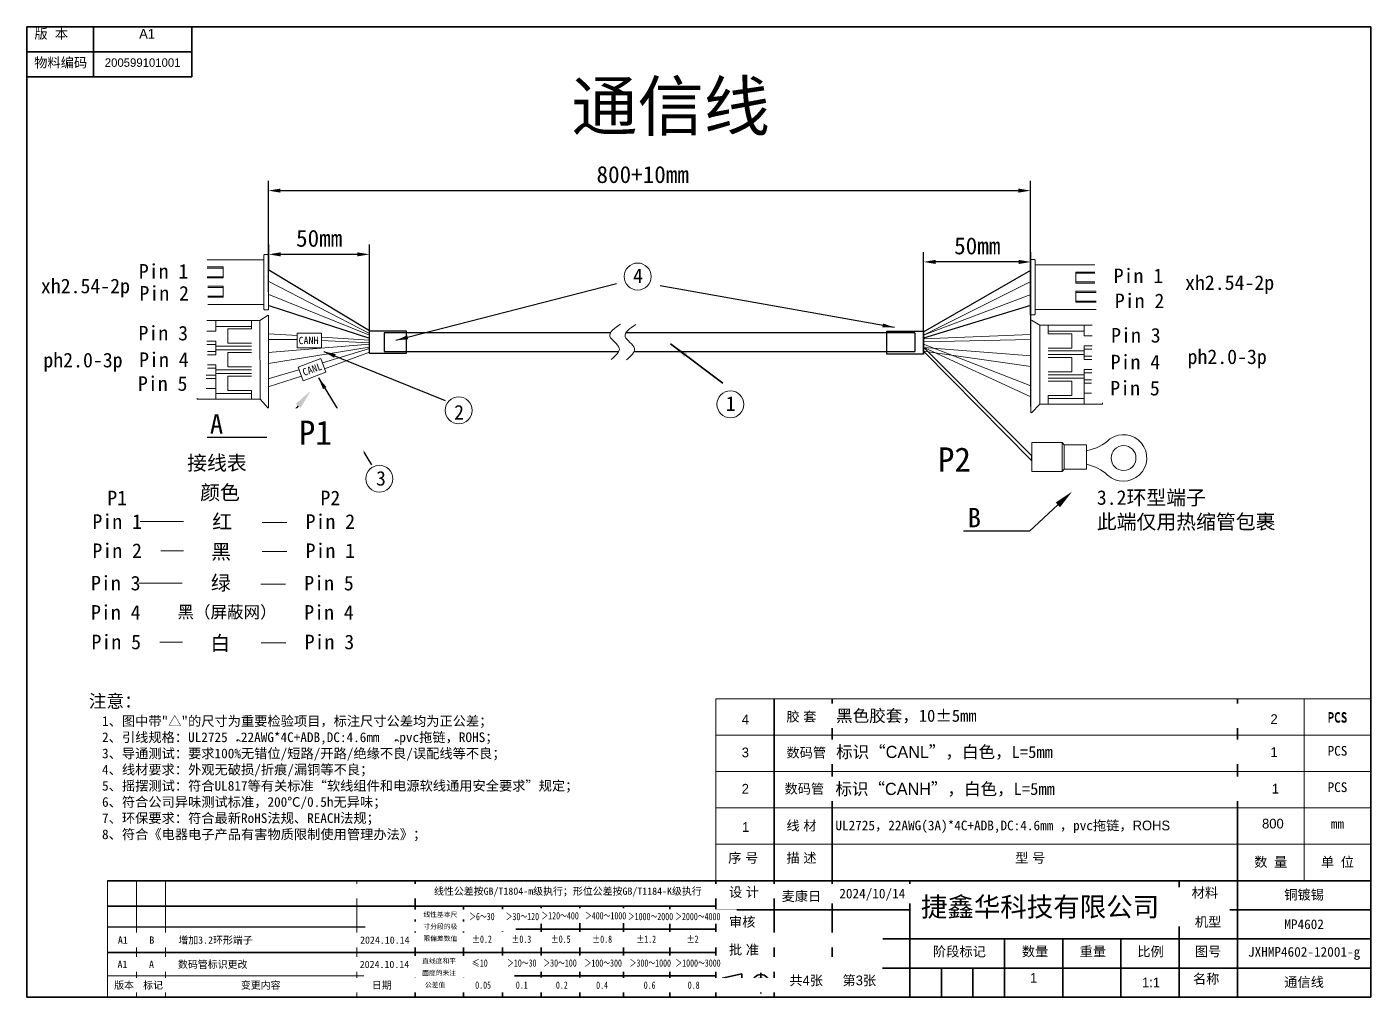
# Model space of a CAD drawing. Header units: millimetres. Extents: x 68 to 5666, y -2728 to 369.
# Drawn here: x 69.4 to 346.5, y 142.8 to 342.8 of the extents above; entities that cross this region are included whole.
import ezdxf
from ezdxf import colors
from ezdxf.entities.mleader import LeaderData, LeaderLine
from ezdxf.math import Vec2, Vec3

# ---------------------------------------------------------------- set-up
doc = ezdxf.new("R2010")
doc.units = ezdxf.units.MM
doc.header["$PDSIZE"] = -1
doc.layers.get('0').update_dxf_attribs({"lineweight": 18})
for name, color, linetype, lineweight in [('地线', 2, 'Continuous', 18), ('尺寸线层', 3, 'Continuous', 18), ('更新', 10, 'Continuous', 18), ('粗实线层', 7, 'Continuous', 35)]:
    doc.layers.add(name, color=color, linetype=linetype, lineweight=lineweight)
doc.styles.add('SLDTEXTSTYLE0', font='')
doc.styles.add('SLDTEXTSTYLE1', font='')
doc.styles.get("Standard").update_dxf_attribs({"font": 'simfang.ttf'})
doc.styles.add('标准', font='', dxfattribs={"width": 0.667})
doc.styles.get('SLDTEXTSTYLE0').set_extended_font_data('汉仪长仿宋体')
doc.styles.get('SLDTEXTSTYLE1').set_extended_font_data('汉仪长仿宋体')
doc.styles.get('标准').set_extended_font_data('宋体')
doc.dimstyles.new('ISO-25', dxfattribs={"dimtxt": 2.5, "dimasz": 2.5, "dimexe": 1.25, "dimexo": 0.625, "dimtad": 1, "dimtxsty": 'Standard', "dimcen": 2.5, "dimdle": 5, "dimadec": 0, "dimazin": 0, "dimtfac": 1, "dimtmove": 0, "dimatfit": 3, "dimfxl": 1, "dimarcsym": 0})

# ---------------------------------------------------------------- blocks, each defined once
blk = doc.blocks.new('*D1146')
at = {"layer": 'Defpoints', "color": 0}
for p in [(276.29, 309.04), (119.18, 288.17), (276.29, 283.42)]:
    blk.add_point(p, dxfattribs=at)
at = {"layer": '尺寸线层', "color": 0, "lineweight": -2}
for p, q in [((119.18, 288.17), (119.18, 311.04)), ((276.29, 283.42), (276.29, 311.04)), ((121.68, 309.04), (273.79, 309.04))]:
    blk.add_line(p, q, dxfattribs=at)
at = {"layer": '尺寸线层', "color": 0}
for points in [[(121.68, 309.46), (121.68, 308.62), (119.18, 309.04)], [(273.79, 308.62), (273.79, 309.46), (276.29, 309.04)]]:
    blk.add_solid(points, dxfattribs=at)
at = {"layer": '尺寸线层', "color": 0, "insert": (196.34, 312.33), "char_height": 3.5, "attachment_point": 5}
blk.add_mtext('\\A1;800+10mm', dxfattribs=at)
blk = doc.blocks.new('*X1145')
at = {"layer": '粗实线层'}
blk.add_hatch(color=256, dxfattribs=at).paths.add_polyline_path([(-10.8, 8.13), (-7.9, 5.32), (-7.3, 6.12)], flags=0)
blk.add_line((0, 0), (-10.8, 8.13), dxfattribs=at)
blk = doc.blocks.new('1')
blk.add_line((659.9, -741.34), (659.9, -752.77))
at = {"color": 0, "lineweight": 0}
for points in [[(644.99, -742.46), (658.94, -742.46)], [(644.99, -743.94), (644.99, -742.46)], [(658.94, -741.58), (658.96, -741.49), (659.02, -741.41), (659.09, -741.36), (659.18, -741.34), (659.9, -741.34)], [(658.94, -752.53), (658.94, -741.58)], [(644.99, -751.65), (644.99, -743.94)], [(644.99, -743.94), (650.61, -743.94), (650.61, -746.21)], [(650.61, -744.19), (644.99, -744.19)], [(645.7, -745.97), (645.7, -744.19)], [(646.26, -745.97), (646.26, -744.19)], [(650.61, -745.97), (644.99, -745.97)], [(650.61, -746.21), (644.99, -746.21)], [(650.61, -750.17), (650.61, -747.9), (644.99, -747.9)], [(650.61, -748.15), (644.99, -748.15)], [(650.61, -749.93), (644.99, -749.93)], [(650.61, -750.17), (644.99, -750.17)], [(645.7, -749.93), (645.7, -748.15)], [(646.26, -749.93), (646.26, -748.15)], [(644.99, -751.65), (658.94, -751.65)], [(659.9, -752.77), (659.18, -752.77), (659.09, -752.75), (659.02, -752.7), (658.96, -752.62), (658.94, -752.53)]]:
    blk.add_lwpolyline(points, dxfattribs=at)
blk = doc.blocks.new('1111')
for p, q in [((817.07, -753.85), (817.07, -772.99)), ((817.17, -753.85), (818.92, -754.89)), ((818.92, -754.89), (818.88, -771.14)), ((831.86, -754.89), (831.86, -771.14)), ((830.47, -766.87), (830.47, -768.92)), ((820.64, -769.36), (820.64, -771.14)), ((818.88, -771.14), (817.17, -772.99)), ((831.86, -771.14), (818.88, -771.14))]:
    blk.add_line(p, q)
at = {"lineweight": 5}
for points in [[(831.86, -754.89), (818.92, -754.89)], [(825.52, -756.66), (820.64, -756.66), (820.64, -754.89)], [(820.64, -756.15), (828.02, -756.15)], [(820.64, -759.6), (825.52, -759.6), (825.52, -756.66)], [(828.02, -759.16), (830.47, -759.16), (830.47, -757.1), (828.02, -757.1)], [(820.64, -760.2), (828.02, -760.2)], [(820.64, -760.94), (828.02, -760.94)], [(825.52, -761.55), (820.64, -761.55)], [(825.52, -764.48), (825.52, -761.55)], [(828.02, -759.84), (831.86, -759.84)], [(828.02, -761.3), (831.86, -761.3)], [(820.64, -764.48), (825.52, -764.48)], [(828.02, -764.04), (830.47, -764.04), (830.47, -761.99), (828.02, -761.99)], [(820.64, -765.09), (828.02, -765.09)], [(820.64, -765.82), (828.02, -765.82)], [(825.52, -766.43), (820.64, -766.43)], [(825.52, -769.36), (825.52, -766.43)], [(828.02, -764.72), (831.86, -764.72)], [(828.02, -766.18), (831.86, -766.18)], [(830.47, -766.87), (828.02, -766.87)], [(820.64, -769.36), (825.52, -769.36)], [(820.64, -769.97), (828.02, -769.97)], [(828.02, -768.92), (830.47, -768.92)]]:
    blk.add_lwpolyline(points, dxfattribs=at)
blk = doc.blocks.new('*D1152')
at = {"layer": 'Defpoints', "color": 0}
for p in [(254.23, 294.34), (254.23, 275.34), (276.35, 264.56)]:
    blk.add_point(p, dxfattribs=at)
at = {"layer": '尺寸线层', "color": 0, "lineweight": -2}
for p, q in [((254.23, 275.34), (254.23, 296.34)), ((273.85, 294.34), (256.73, 294.34)), ((276.35, 264.56), (276.35, 296.34))]:
    blk.add_line(p, q, dxfattribs=at)
at = {"layer": '尺寸线层', "color": 0}
for points in [[(256.73, 294.76), (256.73, 293.92), (254.23, 294.34)], [(273.85, 293.92), (273.85, 294.76), (276.35, 294.34)]]:
    blk.add_solid(points, dxfattribs=at)
at = {"layer": '尺寸线层', "color": 0, "insert": (265.29, 297.63), "char_height": 3.5, "attachment_point": 5}
blk.add_mtext('\\A1;50mm', dxfattribs=at)
blk = doc.blocks.new('*D1153')
at = {"layer": 'Defpoints', "color": 0}
for p in [(119.25, 295.9), (119.25, 292.62), (140.04, 280.16)]:
    blk.add_point(p, dxfattribs=at)
at = {"layer": '尺寸线层', "color": 0, "lineweight": -2}
for p, q in [((119.25, 292.62), (119.25, 297.9)), ((140.04, 280.16), (140.04, 297.9)), ((137.54, 295.9), (121.75, 295.9))]:
    blk.add_line(p, q, dxfattribs=at)
at = {"layer": '尺寸线层', "color": 0}
for points in [[(121.75, 296.32), (121.75, 295.48), (119.25, 295.9)], [(137.54, 295.48), (137.54, 296.32), (140.04, 295.9)]]:
    blk.add_solid(points, dxfattribs=at)
at = {"layer": '尺寸线层', "color": 0, "insert": (129.65, 299.19), "char_height": 3.5, "attachment_point": 5}
blk.add_mtext('\\A1;50mm', dxfattribs=at)

msp = doc.modelspace()

# ---------------------------------------------------------------- linework, layer by layer
at = {"color": 7, "linetype": 'Continuous', "lineweight": 25}
for p, q in [((83.16, 342.7917), (69.41, 342.7917)), ((69.41, 342.7917), (69.41, 337.6178)), ((83.16, 342.7917), (83.16, 337.6178)), ((83.16, 337.6178), (69.41, 337.6178)), ((149.41, 157.1917), (86.0107, 157.1917))]:
    msp.add_line(p, q, dxfattribs=at)
at = {"color": 7, "linetype": 'Continuous', "lineweight": 35}
for p, q in [((69.41, 342.7917), (346.41, 342.7917)), ((69.41, 342.7917), (69.41, 142.7917)), ((83.16, 342.7917), (83.16, 332.4726)), ((103.4031, 342.7917), (103.4031, 332.4726)), ((346.41, 342.7917), (346.41, 142.7917)), ((69.41, 337.6178), (103.4031, 337.6178)), ((69.41, 332.4726), (103.4031, 332.4726)), ((223.41, 204.2773), (223.41, 142.7917)), ((235.41, 204.2773), (235.41, 148.7917)), ((318.91, 204.2773), (318.91, 142.7917)), ((211.41, 166.7917), (86.0107, 166.7917)), ((149.41, 142.7917), (149.41, 166.7917)), ((149.41, 166.7917), (149.41, 142.7917)), ((211.41, 166.7917), (211.41, 142.7917)), ((211.41, 166.7917), (308.1984, 166.7917)), ((211.41, 166.7917), (211.41, 142.7917)), ((224.6984, 166.7917), (212.6984, 166.7917)), ((251.41, 166.7917), (251.41, 142.7917)), ((306.91, 166.7917), (306.91, 142.7917)), ((308.1984, 166.7917), (346.472, 166.7917)), ((211.41, 161.5705), (86.0107, 161.5705)), ((159.41, 142.7917), (159.41, 161.5705)), ((167.41, 161.5705), (167.41, 142.7917)), ((175.41, 142.7917), (175.41, 161.5705)), ((183.41, 142.7917), (183.41, 161.5705)), ((192.41, 142.7917), (192.41, 161.5705)), ((201.91, 161.5705), (201.91, 142.7917)), ((251.41, 160.7917), (211.41, 160.7917)), ((306.91, 160.7917), (346.41, 160.7917)), ((159.41, 156.7705), (211.41, 156.7705)), ((211.41, 154.7917), (346.41, 154.7917)), ((270.91, 142.7917), (270.91, 154.7917)), ((282.91, 154.7917), (282.91, 142.7917)), ((294.91, 154.7917), (294.91, 142.7917)), ((149.41, 151.9705), (86.0107, 151.9705)), ((211.41, 147.1705), (159.41, 147.1705)), ((251.41, 148.7917), (211.41, 148.7917)), ((212.6901, 146.6817), (216.7961, 147.5665)), ((216.7961, 147.5665), (216.7961, 144.0699)), ((220.6901, 147.7885), (220.6901, 143.5163)), ((346.41, 148.7917), (251.41, 148.7917)), ((257.91, 142.7917), (257.91, 148.7917)), ((264.41, 148.7917), (264.41, 142.7917)), ((217.3564, 145.6879), (211.3517, 145.6879)), ((212.6901, 146.6817), (212.6901, 144.6516)), ((216.7961, 144.0699), (212.6901, 144.6516)), ((223.7724, 145.6879), (218.9401, 145.6879))]:
    msp.add_line(p, q, dxfattribs=at)
for p, q in [((276.2919, 294.8481), (276.2919, 283.4188)), ((119.1533, 283.3407), (117.4433, 282.297)), ((119.1852, 283.3407), (119.1852, 264.2013)), ((104.5006, 282.297), (104.5006, 266.0469)), ((117.4433, 282.297), (117.4813, 266.0469)), ((254.2185, 278.4668), (276.3512, 279.4116)), ((254.2643, 277.8908), (276.3576, 278.3693)), ((105.8956, 270.323), (105.8956, 268.2692)), ((108.3369, 270.323), (108.3369, 266.0005)), ((287.3029, 269.3203), (287.3029, 264.9978)), ((104.5006, 266.0469), (117.4813, 266.0469)), ((115.7254, 267.83), (115.7254, 266.0469)), ((117.4813, 266.0469), (119.1651, 264.2013)), ((211.41, 204.2773), (346.4071, 204.2773)), ((332.66, 166.7917), (332.66, 204.2773)), ((211.41, 196.7773), (346.4071, 196.7773)), ((211.41, 196.7773), (346.4071, 196.7773)), ((211.41, 189.2917), (346.4071, 189.2917)), ((211.41, 189.2773), (346.4071, 189.2773)), ((211.41, 181.7917), (346.4071, 181.7917)), ((211.41, 174.2917), (346.4071, 174.2917)), ((318.91, 166.7917), (332.66, 166.7917))]:
    msp.add_line(p, q)
at = {"color": 1}
for p, q in [((140.0479, 279.6035), (119.2545, 290.289)), ((254.2185, 279.2555), (276.3378, 287.601))]:
    msp.add_line(p, q, dxfattribs=at)
at = {"color": 250}
for p, q in [((254.2368, 279.2646), (276.333, 290.289)), ((140.0521, 279.2695), (119.2497, 287.601))]:
    msp.add_line(p, q, dxfattribs=at)
at = {"color": 3}
for p, q in [((125.211, 279.1798), (119.1839, 279.5164)), ((125.046, 278.3548), (119.1839, 278.3693)), ((140.1092, 277.6492), (130.0711, 278.1633)), ((140.0521, 278.1906), (130.2132, 278.8596)), ((254.246, 277.4222), (276.3537, 268.8005)), ((254.2599, 276.6891), (276.3673, 266.5074))]:
    msp.add_line(p, q, dxfattribs=at)
at = {"color": 0}
for p, q in [((140.0545, 276.4963), (130.3274, 273.5137)), ((140.0545, 275.7149), (130.7775, 272.3371)), ((125.4873, 272.0936), (119.1571, 270.2456)), ((126.0135, 270.8156), (119.1746, 268.598))]:
    msp.add_line(p, q, dxfattribs=at)
at = {"lineweight": 5}
for p, q in [((92.1257, 222.0936), (101.07, 222.0936)), ((117.6113, 221.9394), (127.2496, 221.9394)), ((86.0107, 166.7917), (86.0107, 142.7917)), ((92.0107, 166.7917), (92.0107, 142.7917)), ((98.0107, 166.7917), (98.0107, 142.7917)), ((137.4242, 166.7917), (137.4242, 142.7917)), ((149.41, 147.1705), (86.0107, 147.1705)), ((86.0107, 142.7917), (149.41, 142.7917))]:
    msp.add_line(p, q, dxfattribs=at)
at = {"color": 0, "linetype": 'Continuous', "lineweight": 5}
msp.add_line((346.4071, 222.9511), (346.4071, 166.8923), dxfattribs=at)
at = {"color": 0, "linetype": 'Continuous', "lineweight": 35}
for p, q in [((149.41, 151.9705), (211.41, 151.9705)), ((69.41, 142.7917), (346.41, 142.7917))]:
    msp.add_line(p, q, dxfattribs=at)
at = {"color": 0, "lineweight": 0}
for points in [[(277.2505, 294.6058), (277.2295, 294.7006), (277.1768, 294.7744), (277.103, 294.827), (277.0082, 294.8481), (276.2919, 294.8481)], [(277.2505, 283.6611), (277.2505, 294.6058)], [(291.2079, 293.7315), (277.2505, 293.7315)], [(291.2079, 292.2462), (291.2079, 293.7315)], [(291.2079, 292.2462), (285.5821, 292.2462), (285.5821, 289.9815)], [(285.5821, 292.004), (291.2079, 292.004)], [(289.9333, 290.2237), (289.9333, 292.004)], [(290.4916, 290.2237), (290.4916, 292.004)], [(291.2079, 284.5354), (291.2079, 292.2462)], [(285.5821, 290.2237), (291.2079, 290.2237)], [(285.5821, 289.9815), (291.2079, 289.9815)], [(285.5821, 286.0207), (285.5821, 288.2855), (291.2079, 288.2855)], [(285.5821, 288.0432), (291.2079, 288.0432)], [(285.5821, 286.263), (291.2079, 286.263)], [(285.5821, 286.0207), (291.2079, 286.0207)], [(289.9333, 286.263), (289.9333, 288.0432)], [(290.4916, 286.263), (290.4916, 288.0432)], [(276.2919, 283.4188), (277.0082, 283.4188), (277.103, 283.4399), (277.1768, 283.4926), (277.2295, 283.5663), (277.2505, 283.6611)], [(291.2079, 284.5354), (277.2505, 284.5354)]]:
    msp.add_lwpolyline(points, dxfattribs=at)
at = {"color": 1, "lineweight": 25, "flags": 128}
for points in [[(140.0439, 280.164), (119.2545, 292.6244)], [(276.2956, 285.3537), (254.2277, 278.6505)]]:
    msp.add_lwpolyline(points, dxfattribs=at)
at = {"color": 250, "lineweight": 25, "flags": 128}
for points in [[(254.2277, 279.9521), (276.333, 292.6244)], [(119.2919, 285.3537), (140.0521, 278.6406)]]:
    msp.add_lwpolyline(points, dxfattribs=at)
at = {"lineweight": 5}
for points in [[(104.5006, 282.297), (117.4433, 282.297)], [(108.3369, 278.0344), (105.8956, 278.0344), (105.8956, 280.0882), (108.3369, 280.0882)], [(108.3369, 280.0882), (108.3369, 282.297)], [(115.7254, 281.044), (108.3369, 281.044)], [(110.8428, 280.5274), (115.7254, 280.5274), (115.7254, 282.297)], [(115.7254, 277.5952), (110.8428, 277.5952), (110.8428, 280.5274)], [(287.3029, 279.0855), (287.3029, 281.2943)], [(108.3369, 277.3498), (104.5006, 277.3498)], [(108.3369, 275.2056), (108.3369, 278.0344)], [(108.3369, 275.8902), (104.5006, 275.8902)], [(108.3369, 273.1518), (105.8956, 273.1518), (105.8956, 275.2056), (108.3369, 275.2056)], [(115.7254, 276.9881), (108.3369, 276.9881)], [(115.7254, 276.2519), (108.3369, 276.2519)], [(110.8428, 275.6448), (115.7254, 275.6448)], [(110.8428, 272.7126), (110.8428, 275.6448)], [(287.3029, 274.2029), (287.3029, 277.0317)], [(108.3369, 272.4672), (104.5006, 272.4672)], [(108.3369, 270.323), (108.3369, 273.1518)], [(115.7254, 272.1055), (108.3369, 272.1055)], [(115.7254, 272.7126), (110.8428, 272.7126)], [(287.3029, 269.3203), (287.3029, 272.1491)], [(108.3369, 271.0076), (104.5006, 271.0076)], [(105.8956, 270.323), (108.3369, 270.323)], [(115.7254, 271.3693), (108.3369, 271.3693)], [(110.8428, 267.83), (110.8428, 270.7622)], [(110.8428, 270.7622), (115.7254, 270.7622)], [(108.3369, 268.2692), (105.8956, 268.2692)], [(115.7254, 267.2229), (108.3369, 267.2229)], [(115.7254, 267.83), (110.8428, 267.83)]]:
    msp.add_lwpolyline(points, dxfattribs=at)
at = {"color": 0, "lineweight": 25, "flags": 128}
for points in [[(140.0521, 280.1642), (147.6086, 280.1642), (147.6086, 275.4652), (140.0521, 275.4652), (140.0521, 280.1642)], [(246.6725, 280.037), (254.229, 280.037), (254.229, 275.338), (246.6725, 275.338), (246.6725, 280.037)], [(189.6997, 279.7197), (143.0366, 279.7197), (143.0366, 275.8462), (191.3802, 275.8462)], [(252.4471, 279.7197), (192.8895, 279.7197)], [(252.4471, 279.7197), (252.4471, 275.8462)], [(194.5654, 275.8462), (252.4471, 275.8462)]]:
    msp.add_lwpolyline(points, dxfattribs=at)
at = {"color": 0}
for points in [[(140.0309, 277.4156), (119.1732, 275.7029)], [(139.9696, 276.7721), (119.1757, 273.3855)], [(254.2135, 275.9301), (276.3473, 272.8134)], [(254.2599, 276.6891), (276.4379, 274.9556)]]:
    msp.add_lwpolyline(points, dxfattribs=at)
at = {"lineweight": 5}
for points in [[(125.1418, 276.6557), (130.1468, 276.6602), (130.1441, 279.6632), (125.1391, 279.6587)], [(126.3651, 269.8393), (131.0404, 271.6258), (129.9684, 274.431), (125.2931, 272.6445)]]:
    msp.add_lwpolyline(points, close=True, dxfattribs=at)
at = {"color": 2, "lineweight": 5}
for centre in [(195.3094, 291.3296), (158.4158, 263.7469), (214.4177, 264.9942)]:
    msp.add_circle(centre, 2.7779, dxfattribs=at)
at = {"color": 7, "linetype": 'Continuous', "lineweight": 35}
for radius in [1.75, 1]:
    msp.add_circle((220.6901, 145.6879), radius, dxfattribs=at)
at = {"color": 0}
for points in [[(191.7848, 281.5202), (189.5958, 279.0184), (191.5034, 276.5791), (189.8147, 274.2336)], [(194.9389, 281.4576), (192.7498, 278.9558), (194.6574, 276.5165), (192.9687, 274.1711)]]:
    msp.add_spline(points, degree=3, dxfattribs=at)
at = {"layer": '地线', "color": 0}
msp.add_circle((295.4473, 253.9087), 2.56, dxfattribs=at)
for centre, radius, start, end in [((285.9462, 265.1985), 9.9488, 281.408389, 312.371271), ((295.4316, 253.9358), 4.8, 227.201996, 125.39953), ((285.8859, 243.4656), 9.3686, 47.871446, 77.504802)]:
    msp.add_arc(centre, radius, start, end, dxfattribs=at)
at = {"layer": '粗实线层', "color": 0, "lineweight": 5}
for p, q in [((282.8141, 257.1211), (283.2303, 256.6211)), ((282.8141, 251.1211), (282.8141, 257.1211)), ((283.2303, 251.6211), (283.2303, 256.6211)), ((283.2303, 251.6211), (282.8141, 251.1211))]:
    msp.add_line(p, q, dxfattribs=at)
for points in [[(282.8141, 257.1211), (276.5141, 257.1211), (276.5141, 251.1211), (282.8141, 251.1211)], [(287.8141, 256.6211), (283.2303, 256.6211)], [(283.2303, 251.6211), (287.8141, 251.6211), (287.8141, 256.6211)]]:
    msp.add_lwpolyline(points, dxfattribs=at)

# ---------------------------------------------------------------- block references
for name, p in [('1', (-540.7212, 1037.2412)), ('1111', (-540.7212, 1036.1891))]:
    msp.add_blockref(name, p)
at = {"lineweight": 5}
msp.add_blockref('*X1145', (212.8528, 269.3476), dxfattribs=at)

# ---------------------------------------------------------------- texts
at = {"color": 7, "linetype": 'Continuous', "lineweight": 35}
for s, insert, char_height, width, attachment_point, style in [(' 版  本', (70.2268, 342.3707), 2, 24.189751, 1, 'SLDTEXTSTYLE0'), ('A1', (94.1844, 342.3707), 2, 6.185596, 2, 'SLDTEXTSTYLE1'), ('物料编码', (70.9225, 336.429), 2, 26.865651, 1, 'SLDTEXTSTYLE0'), ('200599101001', (93.2691, 336.3061), 1.75, 6.185596, 2, 'SLDTEXTSTYLE1'), ('4', (216.752, 201.0257), 2, 12.591528, 1, 'SLDTEXTSTYLE0'), ('胶 套', (225.9625, 201.6061), 2, 12.591528, 1, 'SLDTEXTSTYLE0'), ('3', (216.752, 194.2321), 2, 12.591528, 1, 'SLDTEXTSTYLE0'), ('1', (325.7256, 194.3069), 2, 12.591528, 1, 'SLDTEXTSTYLE0'), ('2', (216.752, 186.7465), 2, 12.591528, 1, 'SLDTEXTSTYLE0'), ('{\\f汉仪长仿宋体|b0|i0|c134|p2;\\C256;数码管}', (225.5667, 186.7445), 2, 12.591528, 1, 'SLDTEXTSTYLE0'), ('1', (326.002, 186.7609), 2, 12.591528, 1, 'SLDTEXTSTYLE0'), ('1', (216.8197, 178.8567), 2, 12.591528, 1, 'SLDTEXTSTYLE0'), ('线 材', (225.9625, 179.1446), 2, 12.591528, 1, 'SLDTEXTSTYLE0'), ('{\\C256;800}', (323.9934, 179.5575), 2, 12.591528, 1, 'SLDTEXTSTYLE0'), ('序 号', (213.9625, 172.4841), 2, 12.591528, 1, 'SLDTEXTSTYLE0'), ('描 述', (225.9625, 172.4841), 2, 12.591528, 1, 'SLDTEXTSTYLE0'), ('型 号', (273.1148, 172.4841), 2, 12.591528, 1, 'SLDTEXTSTYLE0'), ('设 计', (214.1174, 165.449), 2, 12.591528, 1, 'SLDTEXTSTYLE0'), ('批 准', (214.1199, 153.5622), 2, 12.496249, 1, 'SLDTEXTSTYLE0'), ('阶段标记', (256.1648, 153.1925), 2, 20.265178, 1, 'SLDTEXTSTYLE0'), ('数量', (274.4859, 153.1925), 2, 9.645199, 1, 'SLDTEXTSTYLE0'), ('重量', (286.3976, 153.1925), 2, 9.549919, 1, 'SLDTEXTSTYLE0'), ('比例', (298.2828, 153.1925), 2, 9.066193, 1, 'SLDTEXTSTYLE0'), ('图号', (310.1298, 153.1925), 2, 9.410665, 1, 'SLDTEXTSTYLE0'), ('共4张', (226.5614, 147.2383), 2, 14.069252, 1, 'SLDTEXTSTYLE0'), ('第3张', (237.513, 147.2383), 2, 14.135734, 1, 'SLDTEXTSTYLE0'), ('1', (276.1824, 147.7606), 2, 0.833795, 1, 'SLDTEXTSTYLE1'), ('名称', (309.7468, 147.5724), 2, 9.571907, 1, 'SLDTEXTSTYLE0'), ('1:1', (301.1228, 146.8242), 2, 5.951293, 2, 'SLDTEXTSTYLE1')]:
    msp.add_mtext(s, dxfattribs=dict(at, insert=insert, char_height=char_height, width=width, attachment_point=attachment_point, style=style))
at = {"lineweight": 35, "insert": (202.0899, 325.8953), "char_height": 10, "width": 148.542964, "attachment_point": 5, "bg_fill": 2}
msp.add_mtext('{\\C1;通信线}', dxfattribs=at)
at = {"color": 2, "lineweight": 5, "char_height": 3, "width": 2.373922, "attachment_point": 1}
for s, insert in [('4', (194.3442, 292.9663)), ('1', (213.4525, 266.6309))]:
    msp.add_mtext(s, dxfattribs=dict(at, insert=insert))
at = {"char_height": 1.5, "width": 5.012666, "attachment_point": 1}
for s, insert, rotation in [('CANH', (125.4127, 278.8946), 0.359436), ('CANL', (126.0355, 272.2209), 19.962748)]:
    msp.add_mtext(s, dxfattribs=dict(at, insert=insert, rotation=rotation))
at = {"color": 2, "insert": (157.4723, 264.8535), "char_height": 3, "width": 4.377417, "attachment_point": 1}
msp.add_mtext('2', dxfattribs=at)
at = {"lineweight": 5, "bg_fill": 2}
for s, insert, char_height, width, attachment_point in [('P2', (260.5841, 253.6129), 5, 14.886496, 5), ('Pin 1', (88.0195, 240.8206), 3, 14.886496, 5), ('白', (109.2652, 215.5776), 3, 14.886496, 5), ('{\\H1.33333x;注意：}\\P  1、图中带"△"的尺寸为重要检验项目，标注尺寸公差均为正公差；\\P  2、{\\C0;引线规格：\\f@FangSong|b0|i0|c134|p2;\\C256;UL2725，22AWG*4C+ADB,DC:4.6mm ，pvc\\fFangSong|b0|i0|c134|p2;拖链，ROHS\\C0;；\\P  3、导通测试：要求100%无错位/短路/开路/绝缘不良/误配线等不良；\\P  4、线材要求：外观无破损/折痕/漏铜等不良；\\P  5、摇摆测试：符合UL817等有关标准“软线组件和电源软线通用安全要求”规定；\\P  6、符合公司异味测试标准，200℃/0.5h无异味；\\P  7、环保要求：符合最新RoHS法规、REACH法规；\\P  8、符合《电器电子产品有害物质限制使用管理办法》；\\P }', (82.1804, 205.1399), 2, 106.970835, 1)]:
    msp.add_mtext(s, dxfattribs=dict(at, insert=insert, char_height=char_height, width=width, attachment_point=attachment_point))
at = {"lineweight": 5, "insert": (108.5836, 252.7451), "char_height": 3, "width": 22.624948, "attachment_point": 5}
msp.add_mtext('接线表', dxfattribs=at)
at = {"insert": (289.9339, 247.2752), "char_height": 3, "width": 74.371886, "attachment_point": 1}
msp.add_mtext('3.2环型端子\\P此端仅用热缩管包裹', dxfattribs=at)
at = {"lineweight": 35, "char_height": 2}
for s, insert, width, attachment_point in [('PCS', (339.5336, 200.5273), 13.747168, 5), ('PCS', (339.5336, 200.3394), 13.747168, 5), ('PCS', (339.5336, 193.5458), 13.747168, 5), ('PCS', (339.5336, 186.0458), 13.747168, 5), ('UL2725，22AWG(3A)*4C+ADB,DC:4.6mm ，pvc拖链，{\\f汉仪长仿宋体|b0|i0|c134|p2;ROHS}', (236.0569, 179.1765), 94.700031, 1), ('mm', (339.5336, 178.5315), 13.747168, 5), ('数 量', (325.785, 170.5417), 13.75, 5), ('单 位', (339.5321, 170.5417), 13.75, 5), ('铜镀锡', (332.66, 163.7917), 27.5, 5), ('MP4602', (332.66, 157.7917), 27.5, 5), ('JXHMP4602-12001-g', (332.66, 151.7917), 27.5, 5), ('通信线', (332.66, 145.7917), 27.5, 5)]:
    msp.add_mtext(s, dxfattribs=dict(at, insert=insert, width=width, attachment_point=attachment_point))

# ---------------------------------------------------------------- dimensions: what is measured, and where the dimension line sits
at = {"layer": '尺寸线层'}
dim = msp.add_linear_dim(base=(276.2919, 309.0391), p1=(119.1797, 288.1652), p2=(276.2919, 283.4188), text='800+10mm', dimstyle='ISO-25', override={"dimtxt": 3.5, "dimexe": 2, "dimexo": 0, "dimgap": 1.524, "dimtih": 1, "dimtoh": 1, "dimzin": 0, "dimtxsty": 'Standard', "dimadec": 2, "dimtolj": 1}, dxfattribs=at)
dim.commit()
dim.dimension.update_dxf_attribs({"geometry": '*D1146', "text_midpoint": (196.3404, 309.0391), "dimtype": 160})
for base, p1, p2, picture, middle in [((119.2545, 295.9001), (140.0439, 280.164), (119.2545, 292.6244), '*D1153', (129.6492, 299.1941)), ((254.229, 294.3398), (276.348, 264.5602), (254.229, 275.338), '*D1152', (265.2885, 297.6338))]:
    dim = msp.add_linear_dim(base=base, p1=p1, p2=p2, text='50mm', dimstyle='ISO-25', override={"dimtxt": 3.5, "dimexe": 2, "dimexo": 0, "dimgap": 1.524, "dimtih": 1, "dimtoh": 1, "dimzin": 0, "dimtxsty": 'Standard', "dimadec": 2, "dimtolj": 1}, dxfattribs=at)
    dim.commit()
    dim.dimension.update_dxf_attribs({"geometry": picture, "text_midpoint": middle})

# ---------------------------------------------------------------- leaders
for points in [[(145.4763, 278.1785), (190.9576, 289.8958)], [(248.2587, 280.8151), (199.9141, 289.4244)], [(130.5883, 275.8869), (155.6229, 265.7865)], [(129.4981, 270.4696), (140.4501, 252.5258)]]:
    msp.add_leader(points, dimstyle='ISO-25', override={"dimtxt": 3.5, "dimexe": 2, "dimexo": 0, "dimgap": 1.524, "dimtad": 0, "dimtih": 1, "dimtoh": 1, "dimzin": 0, "dimadec": 2, "dimtolj": 1})
at = {"layer": '更新'}
ml = msp.add_multileader_mtext('Standard', dxfattribs=at)
ml.set_content('B', color=256)
ml.set_leader_properties()
ml.build(insert=Vec2(0, 0))
ml.multileader.update_dxf_attribs({"text_right_attachment_type": 6})
ctx = ml.context
ctx.base_point, ctx.plane_origin = Vec3(261.4248, 241.2212), Vec3(284.8358, 246.9939)
ctx.right_attachment, ctx.text_align_type = 6, 2
notes = []
notes.append((ctx, [(0, (1, 1, 0), (276.0534, 238.8098), (-1, 0), 8, [(0, [(284.8358, 246.9939)], 256, [])])]))
ctx.mtext.insert, ctx.mtext.alignment, ctx.mtext.flow_direction = Vec3(266.0534, 243.6327), 3, 5
for ctx, leaders in notes:
    for number, flags, end, landing, length, lines in leaders:
        leader = LeaderData()
        leader.index, (leader.has_last_leader_line, leader.has_dogleg_vector, leader.attachment_direction) = number, flags
        leader.last_leader_point, leader.dogleg_vector, leader.dogleg_length = Vec3(end), Vec3(landing), length
        for number, points, colour, breaks in lines:
            line = LeaderLine()
            line.index, line.vertices, line.color, line.breaks = number, Vec3.list(points), colors.encode_raw_color(colour), breaks
            leader.lines.append(line)
        ctx.leaders.append(leader)

# ---------------------------------------------------------------- next in the draw order: linework, layer by layer
at = {"lineweight": 5}
for p, q in [((92.5595, 215.9714), (101.5038, 215.9714)), ((117.7055, 215.8172), (127.3437, 215.8172))]:
    msp.add_line(p, q, dxfattribs=at)
at = {"color": 0}
for points in [[(254.229, 275.9279), (276.485, 253.4033), (276.485, 254.3851), (276.4026, 254.4956)], [(254.2599, 276.6891), (276.4075, 254.4892)]]:
    msp.add_lwpolyline(points, dxfattribs=at)

# ---------------------------------------------------------------- next in the draw order: texts
at = {"lineweight": 5, "char_height": 3, "width": 14.886496, "attachment_point": 5, "bg_fill": 2}
for s, insert in [('Pin 1', (97.5932, 292.4092)), ('Pin 1', (298.5141, 291.4744)), ('Pin 3', (97.5212, 279.6375)), ('颜色', (109.2186, 246.6363)), ('P1', (88.0195, 245.6965))]:
    msp.add_mtext(s, dxfattribs=dict(at, insert=insert))
at = {"color": 3, "lineweight": 5, "char_height": 2.5, "width": 89.666473, "attachment_point": 1, "bg_fill": 2}
for s, insert in [('黑色胶套，10%%P5mm', (236.1995, 202.0492)), ('标识“{\\f汉仪长仿宋体|b0|i0|c134|p2;CANL\\fFangSong|b0|i0|c134|p49;”，白色，\\f@FangSong|b0|i0|c134|p2;L=5mm}', (236.1995, 194.5808)), ('标识“{\\f汉仪长仿宋体|b0|i0|c134|p2;CANH\\fFangSong|b0|i0|c134|p49;”，白色，\\f@FangSong|b0|i0|c134|p2;L=5mm   }', (236.0569, 186.9649))]:
    msp.add_mtext(s, dxfattribs=dict(at, insert=insert))
at = {"color": 7, "linetype": 'Continuous', "lineweight": 35, "bg_fill": 2}
for s, insert, char_height, width, attachment_point in [('线性公差按GB/T1804-m级执行；形位公差按GB/T1184-K级执行', (180.9143, 165.3805), 1.5, 102.418669, 2), ('捷鑫华科技有限公司', (253.6764, 163.4057), 4, 61.63028, 1)]:
    msp.add_mtext(s, dxfattribs=dict(at, insert=insert, char_height=char_height, width=width, attachment_point=attachment_point))
at = {"color": 7, "linetype": 'Continuous', "lineweight": 35, "char_height": 1.5, "width": 11.89955, "attachment_point": 1, "style": '标准', "bg_fill": 2}
for s, insert in [('＞6～30', (160.5701, 160.1593)), ('%%P0.2', (161.1686, 155.4836)), ('≤10', (161.1238, 150.5745)), ('0.05', (161.8097, 146.0201)), ('0.4', (186.7411, 146.0083))]:
    msp.add_mtext(s, dxfattribs=dict(at, insert=insert))

# ---------------------------------------------------------------- next in the draw order: linework, layer by layer
for q in [(211.41, 204.2773), (211.41, 174.2917)]:
    msp.add_line((211.41, 166.7917), q)

# ---------------------------------------------------------------- next in the draw order: texts
at = {"lineweight": 5, "char_height": 3, "width": 14.886496, "attachment_point": 5, "bg_fill": 2}
for s, insert in [('Pin 2', (97.7122, 287.8863)), ('Pin 2', (298.7485, 286.3179)), ('Pin 4', (97.645, 274.1909)), ('红', (109.6592, 240.738))]:
    msp.add_mtext(s, dxfattribs=dict(at, insert=insert))
at = {"color": 7, "linetype": 'Continuous', "lineweight": 35, "char_height": 2, "attachment_point": 1, "style": 'SLDTEXTSTYLE0'}
for s, insert, width in [('2', (325.7256, 201.1005), 12.591528), ('{\\f汉仪长仿宋体|b0|i0|c134|p2;\\C256;数码管}', (225.9625, 194.1841), 12.591528), (' 材料', (308.7327, 165.3219), 12.899354), ('机型', (310.1298, 159.2979), 9.769795)]:
    msp.add_mtext(s, dxfattribs=dict(at, insert=insert, width=width))
at = {"color": 7, "linetype": 'Continuous', "lineweight": 35, "insert": (243.6613, 165.1391), "char_height": 2, "width": 27.117959, "attachment_point": 2, "bg_fill": 2}
msp.add_mtext('2024/10/14', dxfattribs=at)
at = {"color": 7, "linetype": 'Continuous', "lineweight": 35, "char_height": 1.5, "width": 11.89955, "attachment_point": 1, "style": '标准', "bg_fill": 2}
for s, insert in [('＞30～120', (168.0931, 160.1593)), ('%%P0.3', (169.285, 155.4836)), ('＞30～100', (175.8572, 150.5745)), ('0.1', (170.1853, 146.0201)), ('0.6', (196.5463, 146.0083))]:
    msp.add_mtext(s, dxfattribs=dict(at, insert=insert))

# ---------------------------------------------------------------- next in the draw order: linework, layer by layer
at = {"lineweight": 5}
for p, q in [((92.7478, 240.8151), (101.6921, 240.8151)), ((117.8938, 240.6609), (127.5321, 240.6609))]:
    msp.add_line(p, q, dxfattribs=at)

# ---------------------------------------------------------------- next in the draw order: texts
at = {"color": 3, "lineweight": 5, "char_height": 3, "width": 14.886496, "attachment_point": 5, "bg_fill": 2}
for insert in [(81.4796, 288.9503), (317.3087, 289.6375)]:
    msp.add_mtext('xh2.54-2p', dxfattribs=dict(at, insert=insert))
at = {"lineweight": 5, "char_height": 3, "width": 14.886496, "attachment_point": 5, "bg_fill": 2}
for s, insert in [('Pin 3', (297.9866, 279.2001)), ('Pin 5', (97.3974, 269.2395)), ('黑', (109.4536, 234.4153))]:
    msp.add_mtext(s, dxfattribs=dict(at, insert=insert))
at = {"lineweight": 35, "insert": (229.0484, 163.4817), "char_height": 2, "width": 12, "attachment_point": 5}
msp.add_mtext('麦康日', dxfattribs=at)
at = {"color": 0, "linetype": 'Continuous', "lineweight": 35, "insert": (154.6313, 160.3191), "char_height": 1, "width": 30, "attachment_point": 2, "bg_fill": 2}
msp.add_mtext('线性基本尺', dxfattribs=at)
at = {"color": 7, "linetype": 'Continuous', "lineweight": 35, "char_height": 1.5, "width": 11.89955, "attachment_point": 1, "style": '标准', "bg_fill": 2}
for s, insert in [('＞120～400', (175.4649, 160.3199)), ('%%P0.5', (177.3906, 155.4836)), ('＞10～30', (168.3812, 150.5745)), ('＞100～300', (184.3588, 150.5745)), ('0.2', (178.4543, 146.0201)), ('0.8', (205.6176, 146.0083))]:
    msp.add_mtext(s, dxfattribs=dict(at, insert=insert))

# ---------------------------------------------------------------- next in the draw order: linework, layer by layer
at = {"lineweight": 5}
for p, q in [((92.7478, 234.8091), (101.6921, 234.8091)), ((117.8938, 234.6549), (127.5321, 234.6549))]:
    msp.add_line(p, q, dxfattribs=at)

# ---------------------------------------------------------------- next in the draw order: texts
at = {"color": 3, "lineweight": 5, "insert": (80.9736, 273.6775), "char_height": 3, "width": 14.886496, "attachment_point": 5, "bg_fill": 2}
msp.add_mtext('ph2.0-3p', dxfattribs=at)
at = {"lineweight": 5, "char_height": 3, "width": 14.886496, "attachment_point": 5, "bg_fill": 2}
for s, insert in [('Pin 4', (297.8964, 273.7011)), ('Pin 2', (131.96, 240.8206)), ('绿', (109.3766, 228.0225))]:
    msp.add_mtext(s, dxfattribs=dict(at, insert=insert))
at = {"color": 7, "linetype": 'Continuous', "lineweight": 35, "char_height": 1.5, "width": 11.89955, "attachment_point": 1, "style": '标准', "bg_fill": 2}
for s, insert in [('＞400～1000', (184.4324, 160.3199)), ('%%P0.8', (185.9416, 155.4836)), ('＞300～1000', (193.6497, 150.5745))]:
    msp.add_mtext(s, dxfattribs=dict(at, insert=insert))
at = {"color": 0, "linetype": 'Continuous', "lineweight": 35, "char_height": 1, "width": 30, "attachment_point": 2, "bg_fill": 2}
for s, insert in [('寸分段的极', (154.6348, 157.8497)), ('直线度和平', (154.3721, 150.7524))]:
    msp.add_mtext(s, dxfattribs=dict(at, insert=insert))

# ---------------------------------------------------------------- next in the draw order: leaders
at = {"layer": '更新'}
ml = msp.add_multileader_mtext('Standard', dxfattribs=at)
ml.set_content('A', color=256)
ml.set_leader_properties()
ml.build(insert=Vec2(0, 0))
ml.multileader.update_dxf_attribs({"text_right_attachment_type": 6})
ctx = ml.context
ctx.base_point, ctx.plane_origin = Vec3(105.136, 260.5309), Vec3(127.8934, 267.7514)
ctx.right_attachment = 6
notes = []
notes.append((ctx, [(0, (1, 1, 0), (119.9017, 258.1194), (-1, 0), 8, [(0, [(127.8934, 267.7514)], 256, [])])]))
ctx.mtext.insert = Vec3(107.136, 262.9423)
for ctx, leaders in notes:
    for number, flags, end, landing, length, lines in leaders:
        leader = LeaderData()
        leader.index, (leader.has_last_leader_line, leader.has_dogleg_vector, leader.attachment_direction) = number, flags
        leader.last_leader_point, leader.dogleg_vector, leader.dogleg_length = Vec3(end), Vec3(landing), length
        for number, points, colour, breaks in lines:
            line = LeaderLine()
            line.index, line.vertices, line.color, line.breaks = number, Vec3.list(points), colors.encode_raw_color(colour), breaks
            leader.lines.append(line)
        ctx.leaders.append(leader)

# ---------------------------------------------------------------- next in the draw order: linework, layer by layer
at = {"lineweight": 5}
msp.add_line((117.6113, 227.9454), (127.2496, 227.9454), dxfattribs=at)

# ---------------------------------------------------------------- next in the draw order: texts
at = {"lineweight": 5, "width": 14.886496, "attachment_point": 5, "bg_fill": 2}
for s, insert, char_height in [('Pin 5', (297.8063, 268.2922), 3), ('P1', (128.8632, 259.1433), 5), ('P2', (131.96, 245.6965), 3), ('Pin 2', (88.0195, 234.8146), 3), ('Pin 1', (131.96, 234.8146), 3)]:
    msp.add_mtext(s, dxfattribs=dict(at, insert=insert, char_height=char_height))
at = {"color": 7, "linetype": 'Continuous', "lineweight": 35, "char_height": 1.5, "width": 11.89955, "attachment_point": 1, "style": '标准', "bg_fill": 2}
for s, insert in [('＞1000～2000', (193.2853, 160.1593)), ('%%P1.2', (195.0242, 155.4836)), ('＞1000～3000', (203.0675, 150.5745))]:
    msp.add_mtext(s, dxfattribs=dict(at, insert=insert))
at = {"color": 0, "linetype": 'Continuous', "lineweight": 35, "char_height": 1, "width": 30, "attachment_point": 2, "bg_fill": 2}
for s, insert in [('限偏差数值', (154.6348, 155.3802)), ('面度的未注', (154.3721, 148.2829))]:
    msp.add_mtext(s, dxfattribs=dict(at, insert=insert))

# ---------------------------------------------------------------- next in the draw order: linework, layer by layer
at = {"color": 2, "lineweight": 5}
msp.add_circle((142.0366, 249.6451), 2.7779, dxfattribs=at)

# ---------------------------------------------------------------- next in the draw order: texts
at = {"color": 3, "lineweight": 5, "insert": (316.8026, 274.3647), "char_height": 3, "width": 14.886496, "attachment_point": 5, "bg_fill": 2}
msp.add_mtext('ph2.0-3p', dxfattribs=at)
at = {"color": 2, "insert": (141.3686, 251.2316), "char_height": 3, "width": 4.377417, "attachment_point": 1}
msp.add_mtext('3', dxfattribs=at)
at = {"lineweight": 5, "char_height": 3, "width": 14.886496, "attachment_point": 5, "bg_fill": 2}
for s, insert in [('Pin 3', (87.7369, 228.1051)), ('Pin 5', (131.6775, 228.1051))]:
    msp.add_mtext(s, dxfattribs=dict(at, insert=insert))
at = {"color": 7, "linetype": 'Continuous', "lineweight": 35, "char_height": 1.5, "width": 11.89955, "attachment_point": 1, "style": '标准', "bg_fill": 2}
for s, insert in [('＞2000～4000', (203.0264, 160.1593)), ('%%P2', (205.3998, 155.4836))]:
    msp.add_mtext(s, dxfattribs=dict(at, insert=insert))
at = {"color": 0, "linetype": 'Continuous', "lineweight": 35, "insert": (153.5524, 145.8135), "char_height": 1, "width": 30, "attachment_point": 2, "bg_fill": 2}
msp.add_mtext('公差值', dxfattribs=at)

# ---------------------------------------------------------------- next in the draw order: linework, layer by layer
at = {"lineweight": 5}
msp.add_line((92.4653, 228.0996), (101.4096, 228.0996), dxfattribs=at)

# ---------------------------------------------------------------- next in the draw order: texts
at = {"lineweight": 5, "bg_fill": 2}
for s, insert, char_height, width, attachment_point in [('Pin 4', (87.7369, 222.0991), 3, 14.886496, 5), ('Pin 4', (131.6775, 222.0991), 3, 14.886496, 5), ('增加3.2环形端子', (100.6224, 155.3004), 1.5, 106.970835, 1), ('变更内容', (113.5195, 146.0083), 1.5, 106.970835, 1)]:
    msp.add_mtext(s, dxfattribs=dict(at, insert=insert, char_height=char_height, width=width, attachment_point=attachment_point))
at = {"color": 7, "linetype": 'Continuous', "lineweight": 35, "insert": (214.1199, 159.2979), "char_height": 2, "width": 9.491286, "attachment_point": 1, "style": 'SLDTEXTSTYLE0'}
msp.add_mtext('审核', dxfattribs=at)

# ---------------------------------------------------------------- next in the draw order: texts
at = {"lineweight": 5, "bg_fill": 2}
for s, insert, char_height, width, attachment_point in [('Pin 5', (87.8311, 215.9769), 3, 14.886496, 5), ('Pin 3', (131.7717, 215.9769), 3, 14.886496, 5), ('2024.10.14', (138.084, 155.3004), 1.5, 106.970835, 1), ('日期', (140.5219, 146.0083), 1.5, 106.970835, 1)]:
    msp.add_mtext(s, dxfattribs=dict(at, insert=insert, char_height=char_height, width=width, attachment_point=attachment_point))

# ---------------------------------------------------------------- next in the draw order: texts
for s, insert, char_height, width, attachment_point in [('黑（屏蔽网）', (110.6662, 222.0082), 2.5, 25.835347, 5), ('A1', (88.1626, 155.3004), 1.5, 106.970835, 1), ('版本', (87.3953, 146.0083), 1.5, 106.970835, 1)]:
    msp.add_mtext(s, dxfattribs=dict(at, insert=insert, char_height=char_height, width=width, attachment_point=attachment_point))

# ---------------------------------------------------------------- next in the draw order: texts
at = {"lineweight": 5, "char_height": 1.5, "width": 106.970835, "attachment_point": 1, "bg_fill": 2}
for s, insert in [('B', (94.6565, 155.3004)), ('标记', (93.3707, 146.0083))]:
    msp.add_mtext(s, dxfattribs=dict(at, insert=insert))

# ---------------------------------------------------------------- next in the draw order: texts
at = {"lineweight": 5, "insert": (100.5506, 150.2871), "char_height": 1.5, "width": 106.970835, "attachment_point": 1, "bg_fill": 2}
msp.add_mtext('数码管标识更改', dxfattribs=at)

# ---------------------------------------------------------------- next in the draw order: texts
at = {"lineweight": 5, "insert": (138.0121, 150.2871), "char_height": 1.5, "width": 106.970835, "attachment_point": 1, "bg_fill": 2}
msp.add_mtext('2024.10.14', dxfattribs=at)

# ---------------------------------------------------------------- next in the draw order: texts
at = {"lineweight": 5, "insert": (88.0908, 150.2871), "char_height": 1.5, "width": 106.970835, "attachment_point": 1, "bg_fill": 2}
msp.add_mtext('A1', dxfattribs=at)

# ---------------------------------------------------------------- next in the draw order: texts
at = {"lineweight": 5, "insert": (94.5847, 150.2871), "char_height": 1.5, "width": 106.970835, "attachment_point": 1, "bg_fill": 2}
msp.add_mtext('A', dxfattribs=at)

doc.saveas('drawing.dxf')
